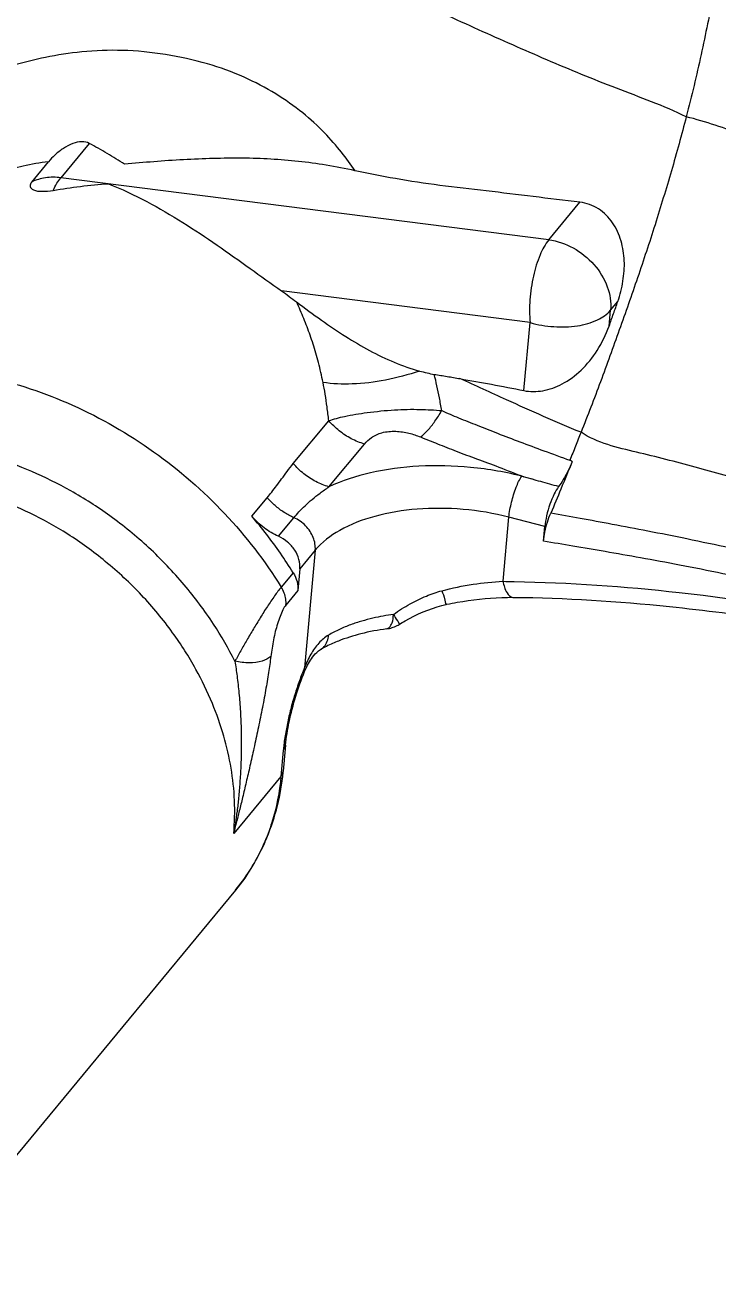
# Model space of a CAD drawing. Header units: inches. Extents: x 179987 to 181505, y -56815 to -55741.
# Drawn here: x 181120.83 to 181127.1, y -56746.95 to -56735.74 of the extents above; entities that cross this region are included whole.
import ezdxf

# ---------------------------------------------------------------- set-up
doc = ezdxf.new("R2010")
doc.units = ezdxf.units.IN
doc.header["$LTSCALE"] = 2
doc.header["$MEASUREMENT"] = 0
doc.layers.get('0').update_dxf_attribs({"linetype": 'CONTINUOUS'})

msp = doc.modelspace()

# ---------------------------------------------------------------- linework, layer by layer
for p, q in [((181121.416, -56736.808), (181121.16, -56737.119)), ((181120.896, -56737.158), (181121.048, -56736.974)), ((181125.57, -56737.68), (181121.16, -56737.119)), ((181125.57, -56737.68), (181125.851, -56737.34)), ((181125.401, -56738.428), (181123.155, -56738.142)), ((181126.115, -56738.459), (181126.128, -56738.316)), ((181126.128, -56738.316), (181126.194, -56738.237)), ((181125.345, -56739.043), (181125.401, -56738.428)), ((181123.26, -56739.703), (181123.581, -56739.315)), ((181123.583, -56739.913), (181123.904, -56739.526)), ((181125.326, -56739.816), (181125.416, -56739.842)), ((181122.886, -56740.179), (181123.025, -56740.011)), ((181123.127, -56740.36), (181123.266, -56740.192)), ((181125.156, -56740.767), (181125.209, -56740.187)), ((181125.534, -56740.271), (181125.209, -56740.187)), ((181125.522, -56740.404), (181125.534, -56740.271)), ((181123.459, -56740.485), (181123.319, -56740.654)), ((181123.459, -56740.485), (181123.362, -56741.549)), ((181123.259, -56740.689), (181123.151, -56740.819)), ((181123.319, -56740.654), (181123.302, -56740.851)), ((181123.302, -56740.851), (181123.194, -56740.982)), ((181125.248, -56740.912), (181125.248, -56740.912)), ((181123.506, -56741.385), (181123.506, -56741.385)), ((181123.363, -56741.582), (181123.362, -56741.549)), ((181123.363, -56741.582), (181123.363, -56741.582)), ((181123.191, -56742.247), (181123.17, -56742.482)), ((181123.191, -56742.247), (181123.17, -56742.296)), ((181123.17, -56742.296), (181123.149, -56742.531)), ((181123.17, -56742.482), (181123.149, -56742.531)), ((181123.149, -56742.531), (181122.722, -56743.047)), ((181122.737, -56743.56), (181119.936, -56746.949))]:
    msp.add_line(p, q)
for points, start_tangent, end_tangent in [([(181126.286, -56732.957), (181126.875, -56733.263), (181127.506, -56733.59), (181128.181, -56733.939), (181128.905, -56734.311), (181129.68, -56734.709), (181130.512, -56735.138), (181131.404, -56735.599), (181132.36, -56736.099), (181133.385, -56736.641)], (0.886204, -0.463295), (0.882195, -0.470885)), ([(181126.812, -56736.567), (181126.499, -56736.432), (181126.181, -56736.31), (181125.865, -56736.184), (181125.553, -56736.053), (181124.935, -56735.781), (181124.322, -56735.496), (181123.723, -56735.198), (181123.126, -56734.888), (181122.528, -56734.572), (181121.93, -56734.247), (181121.348, -56733.92)], (-0.900938, 0.433948), (-0.867214, 0.497935)), ([(181127.101, -56735.225), (181127.059, -56735.453), (181127.005, -56735.728), (181126.946, -56736.006), (181126.883, -56736.285), (181126.812, -56736.567)], (-0.176154, -0.984363), (-0.255491, -0.966811)), ([(181123.819, -56737.055), (181123.696, -56736.889), (181123.543, -56736.714), (181123.346, -56736.533), (181123.102, -56736.361), (181122.816, -56736.21), (181122.484, -56736.089), (181122.106, -56736.005), (181121.716, -56735.968), (181121.349, -56735.981), (181121.02, -56736.031), (181120.731, -56736.102), (181120.474, -56736.189), (181120.242, -56736.29), (181120.033, -56736.399), (181119.842, -56736.514), (181119.663, -56736.633), (181119.497, -56736.754), (181119.346, -56736.876), (181119.21, -56736.996), (181119.089, -56737.113), (181118.982, -56737.223), (181118.889, -56737.325)], (-0.561374, 0.827562), (-0.671435, -0.741063)), ([(181126.812, -56736.567), (181126.747, -56736.812), (181126.678, -56737.057), (181126.605, -56737.3), (181126.53, -56737.543), (181126.452, -56737.784), (181126.372, -56738.023), (181126.29, -56738.26), (181126.207, -56738.495), (181126.122, -56738.73), (181126.037, -56738.963), (181125.95, -56739.193), (181125.861, -56739.42)], (-0.248582, -0.968611), (-0.370242, -0.928935)), ([(181132.009, -56738.019), (181131.533, -56737.896), (181130.997, -56737.76), (181130.472, -56737.625), (181129.949, -56737.489), (181129.423, -56737.351), (181128.898, -56737.208), (181128.373, -56737.058), (181127.852, -56736.9), (181127.592, -56736.816), (181127.333, -56736.73), (181127.074, -56736.644), (181126.812, -56736.567)], (-0.966438, 0.2569), (-0.968814, 0.24779)), ([(181121.416, -56736.808), (181121.35, -56736.793), (181121.268, -56736.809), (181121.182, -56736.854), (181121.106, -56736.914), (181121.048, -56736.974)], (-0.881655, 0.471894), (-0.636985, -0.770877)), ([(181121.735, -56736.996), (181121.578, -56736.899), (181121.416, -56736.808)], (-0.83996, 0.542648), (-0.881655, 0.471894)), ([(181121.048, -56736.974), (181120.819, -56737.013), (181120.616, -56737.067), (181120.437, -56737.131), (181120.274, -56737.203), (181120.126, -56737.279), (181119.99, -56737.359), (181119.862, -56737.444), (181119.74, -56737.531), (181119.627, -56737.62), (181119.522, -56737.709), (181119.426, -56737.795), (181119.34, -56737.877), (181119.264, -56737.953)], (-0.992858, -0.1193), (-0.69943, -0.714701)), ([(181123.819, -56737.055), (181123.557, -56737.005), (181123.306, -56736.971), (181123.057, -56736.951), (181122.802, -56736.942), (181122.537, -56736.945), (181122.268, -56736.956), (181121.999, -56736.974), (181121.735, -56736.996)], (-0.976622, 0.214963), (-0.99564, -0.093283)), ([(181125.851, -56737.34), (181125.429, -56737.289), (181125.005, -56737.238), (181124.584, -56737.188), (181124.183, -56737.127), (181123.819, -56737.055)], (-0.993555, 0.11335), (-0.976622, 0.214963)), ([(181120.896, -56737.158), (181120.881, -56737.197), (181120.911, -56737.227), (181120.987, -56737.241), (181121.091, -56737.233)], (-0.636984, -0.770877), (0.985436, 0.170045)), ([(181121.16, -56737.119), (181121.02, -56737.119), (181120.896, -56737.158)], (-0.992005, 0.126201), (-0.89567, -0.444719)), ([(181121.091, -56737.233), (181121.124, -56737.169), (181121.16, -56737.119)], (0.418125, 0.908389), (0.636985, 0.770877)), ([(181121.091, -56737.233), (181121.336, -56737.197), (181121.589, -56737.173)], (0.985436, 0.170045), (0.997857, 0.065426)), ([(181121.589, -56737.173), (181121.937, -56737.335), (181122.263, -56737.524), (181122.571, -56737.727), (181122.87, -56737.939), (181123.155, -56738.142)], (0.929085, -0.369865), (0.818526, -0.574469)), ([(181126.194, -56738.237), (181126.24, -56738.053), (181126.252, -56737.869), (181126.223, -56737.691), (181126.146, -56737.525), (181126.018, -56737.4), (181125.851, -56737.34)], (0.331154, 0.943577), (-0.993555, 0.11335)), ([(181125.57, -56737.68), (181125.491, -56737.816), (181125.431, -56738.007), (181125.399, -56738.222), (181125.401, -56738.428)], (-0.636985, -0.770877), (0.09556, -0.995424)), ([(181125.57, -56737.68), (181125.79, -56737.753), (181125.978, -56737.904), (181126.098, -56738.104), (181126.128, -56738.316)], (0.992005, -0.126201), (-0.090624, -0.995885)), ([(181123.155, -56738.142), (181123.222, -56738.191), (181123.289, -56738.24)], (0.818526, -0.574469), (0.79609, -0.605179)), ([(181123.529, -56738.969), (181123.51, -56738.878), (181123.488, -56738.79), (181123.464, -56738.704), (181123.439, -56738.622), (181123.413, -56738.543), (181123.385, -56738.466), (181123.355, -56738.392), (181123.324, -56738.317), (181123.289, -56738.24)], (-0.193873, 0.981027), (-0.423096, 0.906085)), ([(181123.289, -56738.24), (181123.516, -56738.407), (181123.734, -56738.553), (181123.95, -56738.68), (181124.172, -56738.787), (181124.401, -56738.866)], (0.79609, -0.605179), (0.965788, -0.259334)), ([(181125.401, -56738.428), (181125.614, -56738.465), (181125.829, -56738.457), (181126.01, -56738.403), (181126.128, -56738.316)], (0.960246, -0.279157), (0.636985, 0.770877)), ([(181126.115, -56738.459), (181126.155, -56738.347), (181126.194, -56738.237)], (0.335746, 0.941953), (0.331154, 0.943577)), ([(181125.345, -56739.043), (181125.515, -56739.044), (181125.69, -56738.983), (181125.861, -56738.859), (181126.007, -56738.68), (181126.115, -56738.459)], (0.980244, -0.19779), (0.335746, 0.941953)), ([(181117.798, -56739.7), (181117.818, -56739.676), (181118.332, -56739.232), (181118.974, -56738.948), (181119.707, -56738.841), (181120.487, -56738.918), (181121.266, -56739.175), (181121.998, -56739.596), (181122.64, -56740.155), (181123.151, -56740.819)], (0.636905, 0.770942), (0.527126, -0.849787)), ([(181124.401, -56738.866), (181124.093, -56738.948), (181123.794, -56738.983), (181123.529, -56738.969)], (-0.947675, -0.319236), (-0.98772, 0.156235)), ([(181124.401, -56738.866), (181124.469, -56738.883), (181124.535, -56738.896)], (0.965781, -0.25936), (0.9871, -0.160105)), ([(181124.535, -56738.896), (181124.651, -56738.915), (181124.767, -56738.935)], (0.9871, -0.160105), (0.985112, -0.171914)), ([(181124.602, -56739.224), (181124.581, -56739.108), (181124.559, -56738.999), (181124.535, -56738.896)], (-0.16198, 0.986794), (-0.236548, 0.97162)), ([(181123.581, -56739.315), (181123.566, -56739.191), (181123.549, -56739.076), (181123.529, -56738.969)], (-0.100877, 0.994899), (-0.193925, 0.981016)), ([(181124.767, -56738.935), (181125.051, -56738.986), (181125.345, -56739.043)], (0.985105, -0.171953), (0.980244, -0.19779)), ([(181125.861, -56739.42), (181125.522, -56739.276), (181125.187, -56739.126), (181124.977, -56739.03), (181124.767, -56738.935)], (-0.926752, 0.375673), (-0.911526, 0.411242)), ([(181123.581, -56739.315), (181123.723, -56739.276), (181123.928, -56739.242), (181124.175, -56739.217), (181124.407, -56739.213), (181124.602, -56739.224)], (0.955083, 0.29634), (0.995566, -0.094061)), ([(181124.41, -56739.462), (181124.476, -56739.401), (181124.541, -56739.32), (181124.602, -56739.224)], (0.790902, 0.611943), (0.489185, 0.87218)), ([(181124.602, -56739.224), (181124.754, -56739.289), (181124.921, -56739.356), (181125.106, -56739.429), (181125.308, -56739.506), (181125.525, -56739.587), (181125.76, -56739.672)], (0.916056, -0.401051), (0.940752, -0.339095)), ([(181123.904, -56739.526), (181123.785, -56739.478), (181123.675, -56739.406), (181123.581, -56739.315)], (-0.960271, 0.279069), (-0.652507, 0.757783)), ([(181123.904, -56739.526), (181123.966, -56739.468), (181124.062, -56739.424), (181124.186, -56739.411), (181124.306, -56739.428), (181124.41, -56739.462)], (0.636734, 0.771083), (0.92581, -0.37799)), ([(181125.861, -56739.42), (181125.811, -56739.546), (181125.76, -56739.672)], (-0.367822, -0.929896), (-0.379989, -0.924991)), ([(181132.12, -56741.456), (181131.866, -56741.351), (181131.605, -56741.261), (181131.343, -56741.172), (181131.082, -56741.083), (181130.559, -56740.905), (181130.036, -56740.727), (181129.513, -56740.551), (181128.989, -56740.378), (181128.466, -56740.204), (181127.942, -56740.037), (181127.417, -56739.88), (181127.154, -56739.806), (181126.892, -56739.735), (181126.628, -56739.665), (181126.364, -56739.6), (181126.102, -56739.531), (181125.861, -56739.42)], (-0.905116, 0.425164), (-0.834892, 0.550414)), ([(181122.733, -56741.49), (181122.539, -56741.153), (181122.275, -56740.8), (181121.953, -56740.462), (181121.603, -56740.176), (181121.249, -56739.949), (181120.896, -56739.775), (181120.54, -56739.644), (181120.169, -56739.555), (181119.787, -56739.511), (181119.405, -56739.519), (181119.029, -56739.583), (181118.65, -56739.715), (181118.273, -56739.938), (181118.137, -56740.05)], (-0.448475, 0.893795), (-0.742507, -0.669838)), ([(181124.41, -56739.462), (181124.565, -56739.524), (181124.733, -56739.59), (181124.917, -56739.66), (181125.117, -56739.734), (181125.345, -56739.822)], (0.925847, -0.3779), (0.941156, -0.337971)), ([(181125.782, -56739.685), (181125.767, -56739.676), (181125.76, -56739.672)], (-0.853073, 0.521791), (-0.859812, 0.51061)), ([(181123.025, -56740.011), (181123.066, -56739.96), (181123.109, -56739.903), (181123.155, -56739.841), (181123.205, -56739.774), (181123.26, -56739.703)], (0.637063, 0.770812), (0.636925, 0.770926)), ([(181123.583, -56739.913), (181123.465, -56739.866), (181123.355, -56739.794), (181123.26, -56739.703)], (-0.960246, 0.279157), (-0.652578, 0.757722)), ([(181125.345, -56739.822), (181124.863, -56739.737), (181124.396, -56739.727), (181123.958, -56739.787), (181123.583, -56739.913)], (-0.968215, 0.25012), (-0.905002, -0.425407)), ([(181125.781, -56739.685), (181125.679, -56739.933), (181125.588, -56740.15)], (-0.379586, -0.925156), (-0.389665, -0.920957)), ([(181125.782, -56739.685), (181125.742, -56739.772), (181125.701, -56739.848), (181125.659, -56739.911)], (-0.38225, -0.924059), (-0.605607, -0.795764)), ([(181122.722, -56743.047), (181122.729, -56742.748), (181122.698, -56742.456), (181122.632, -56742.166), (181122.529, -56741.872), (181122.38, -56741.563), (181122.17, -56741.232), (181121.889, -56740.892), (181121.561, -56740.587), (181121.222, -56740.341), (181120.882, -56740.152), (181120.542, -56740.01), (181120.19, -56739.909), (181119.824, -56739.852), (181119.456, -56739.845), (181119.093, -56739.893), (181118.729, -56740.006), (181118.365, -56740.206), (181118.027, -56740.515), (181118.017, -56740.528)], (0.090624, 0.995885), (-0.6373, -0.770616)), ([(181125.209, -56740.187), (181125.233, -56740.052), (181125.275, -56739.917), (181125.326, -56739.816)], (0.090623, 0.995885), (0.585366, 0.810769)), ([(181125.66, -56739.91), (181125.578, -56739.889), (181125.497, -56739.866), (181125.416, -56739.842)], (-0.971773, 0.235919), (-0.947764, 0.318974)), ([(181123.266, -56740.192), (181123.178, -56740.144), (181123.096, -56740.083), (181123.025, -56740.011)], (-0.91182, 0.41059), (-0.649917, 0.760005)), ([(181123.266, -56740.192), (181123.312, -56740.139), (181123.367, -56740.084), (181123.43, -56740.027), (181123.502, -56739.97), (181123.583, -56739.913)], (0.637028, 0.770841), (0.842621, 0.538506)), ([(181125.659, -56739.911), (181125.619, -56739.977), (181125.58, -56740.071), (181125.55, -56740.174), (181125.534, -56740.271)], (-0.618523, -0.785767), (-0.090624, -0.995885)), ([(181125.209, -56740.187), (181124.795, -56740.117), (181124.379, -56740.115), (181123.996, -56740.18), (181123.68, -56740.307), (181123.459, -56740.485)], (-0.968215, 0.25012), (-0.636985, -0.770877)), ([(181123.259, -56740.689), (181123.144, -56740.514), (181123.02, -56740.344), (181122.886, -56740.179)], (-0.527126, 0.849787), (-0.649917, 0.760005)), ([(181123.127, -56740.36), (181122.997, -56740.284), (181122.886, -56740.179)], (-0.91182, 0.410589), (-0.649917, 0.760005)), ([(181123.459, -56740.485), (181123.441, -56740.372), (181123.372, -56740.266), (181123.266, -56740.192)], (0.090624, 0.995885), (-0.91182, 0.410589)), ([(181125.522, -56740.404), (181125.534, -56740.322), (181125.557, -56740.233), (181125.588, -56740.15)], (0.090624, 0.995885), (0.389037, 0.921222)), ([(181130.824, -56741.255), (181130.325, -56741.146), (181129.881, -56741.048), (181129.475, -56740.961), (181129.068, -56740.874), (181128.622, -56740.778), (181128.136, -56740.669), (181127.651, -56740.561), (181127.21, -56740.467), (181126.818, -56740.384), (181126.464, -56740.313), (181126.144, -56740.252), (181125.853, -56740.198), (181125.588, -56740.15)], (-0.976868, 0.213845), (-0.984679, 0.174374)), ([(181123.319, -56740.654), (181123.311, -56740.569), (181123.273, -56740.485), (181123.208, -56740.412), (181123.127, -56740.36)], (0.090624, 0.995885), (-0.91182, 0.410589)), ([(181130.281, -56741.372), (181129.834, -56741.274), (181129.426, -56741.186), (181129.015, -56741.1), (181128.562, -56741.004), (181128.068, -56740.895), (181127.583, -56740.789), (181127.142, -56740.698), (181126.751, -56740.62), (181126.399, -56740.555), (181126.079, -56740.499), (181125.788, -56740.449), (181125.522, -56740.404)], (-0.977108, 0.212746), (-0.986145, 0.165886)), ([(181123.259, -56740.689), (181123.294, -56740.77), (181123.302, -56740.851)], (0.527126, -0.849787), (-0.090624, -0.995885)), ([(181124.604, -56740.852), (181124.885, -56740.794)], (0.967708, 0.252075), (0.988314, 0.152431)), ([(181124.885, -56740.794), (181125.156, -56740.767)], (0.988314, 0.152431), (0.999221, 0.039456)), ([(181125.156, -56740.767), (181125.193, -56740.871), (181125.245, -56740.912), (181125.248, -56740.912)], (0.197855, -0.980231), (0.999062, 0.043292)), ([(181125.156, -56740.767), (181125.257, -56740.769)], (0.999959, -0.009009), (0.999862, -0.016616)), ([(181125.257, -56740.769), (181126.747, -56740.868), (181128.483, -56741.129), (181130.334, -56741.505)], (0.999862, -0.016616), (0.977403, -0.211383)), ([(181123.151, -56740.819), (181123.092, -56740.897), (181123.026, -56740.994), (181122.962, -56741.096), (181122.9, -56741.198), (181122.84, -56741.299), (181122.785, -56741.397), (181122.733, -56741.49)], (-0.631828, -0.775109), (-0.479961, -0.87729)), ([(181123.194, -56740.982), (181123.192, -56740.928), (181123.178, -56740.873), (181123.151, -56740.819)], (0.090724, 0.995876), (-0.527249, 0.849711)), ([(181124.316, -56740.971), (181124.463, -56740.9)], (0.87214, 0.489256), (0.926082, 0.377323)), ([(181124.463, -56740.9), (181124.604, -56740.852)], (0.926082, 0.377323), (0.967731, 0.251987)), ([(181124.604, -56740.852), (181124.63, -56740.939), (181124.647, -56740.975), (181124.648, -56740.974)], (0.254185, -0.967156), (0.616733, 0.787173)), ([(181124.742, -56740.957), (181125.145, -56740.913)], (0.984151, 0.177331), (0.999434, 0.033637)), ([(181125.145, -56740.913), (181125.248, -56740.912)], (0.999434, 0.033637), (0.999963, -0.008634)), ([(181125.248, -56740.912), (181126.66, -56740.995), (181128.563, -56741.276), (181130.309, -56741.63)], (0.99996, -0.008902), (0.977485, -0.211004)), ([(181123.194, -56740.982), (181123.167, -56741.024), (181123.141, -56741.084), (181123.118, -56741.151), (181123.098, -56741.222), (181123.082, -56741.295), (181123.068, -56741.371), (181123.057, -56741.446)], (-0.636264, -0.771472), (-0.12529, -0.99212)), ([(181124.166, -56741.067), (181124.316, -56740.971)], (0.810506, 0.58573), (0.87214, 0.489256)), ([(181124.271, -56741.124), (181124.604, -56740.986), (181124.649, -56740.975)], (0.866281, 0.499556), (0.978614, 0.205705)), ([(181124.649, -56740.975), (181124.742, -56740.957)], (0.978384, 0.206798), (0.984151, 0.177331)), ([(181123.88, -56741.127), (181123.779, -56741.16)], (-0.959194, -0.282748), (-0.937969, -0.346718)), ([(181123.979, -56741.101), (181123.88, -56741.127)], (-0.973866, -0.227123), (-0.959194, -0.282748)), ([(181124.074, -56741.081), (181123.979, -56741.101)], (-0.983993, -0.17821), (-0.973866, -0.227123)), ([(181124.166, -56741.067), (181124.074, -56741.081)], (-0.990892, -0.134659), (-0.983993, -0.17821)), ([(181124.106, -56741.196), (181124.143, -56741.164), (181124.154, -56741.142)], (0.96568, 0.259736), (0.351356, 0.936242)), ([(181124.154, -56741.142), (181124.166, -56741.067)], (0.351356, 0.936242), (0.090624, 0.995885)), ([(181124.166, -56741.067), (181124.201, -56741.125), (181124.214, -56741.152)], (0.514652, -0.857399), (-0.475855, -0.879524)), ([(181124.217, -56741.157), (181124.271, -56741.124)], (0.846331, 0.532658), (0.866281, 0.499556)), ([(181123.579, -56741.254), (181123.492, -56741.326), (181123.419, -56741.427)], (-0.861394, -0.507937), (-0.497345, -0.867553)), ([(181123.506, -56741.385), (181123.54, -56741.357), (181123.579, -56741.254)], (0.863867, 0.50372), (0.090616, 0.995886)), ([(181123.779, -56741.16), (181123.678, -56741.202), (181123.579, -56741.254)], (-0.937969, -0.346718), (-0.86152, -0.507724)), ([(181123.871, -56741.242), (181123.669, -56741.307)], (-0.969383, -0.245554), (-0.929489, -0.368851)), ([(181124.106, -56741.197), (181123.871, -56741.242)], (-0.990892, -0.134661), (-0.969383, -0.245554)), ([(181124.106, -56741.197), (181124.153, -56741.186), (181124.198, -56741.168), (181124.217, -56741.157)], (0.990892, 0.134661), (0.84635, 0.532628)), ([(181123.616, -56741.329), (181123.506, -56741.385)], (-0.912828, -0.408344), (-0.86152, -0.507723)), ([(181123.669, -56741.307), (181123.616, -56741.329)], (-0.929489, -0.368851), (-0.912828, -0.408344)), ([(181123.057, -56741.446), (181123.037, -56741.591), (181123.01, -56741.754), (181122.977, -56741.93), (181122.941, -56742.108), (181122.904, -56742.277), (181122.869, -56742.436), (181122.834, -56742.584), (181122.802, -56742.72), (181122.772, -56742.843), (181122.745, -56742.952), (181122.722, -56743.047)], (-0.125297, -0.992119), (-0.236677, -0.971588)), ([(181123.057, -56741.446), (181122.98, -56741.488), (181122.863, -56741.504), (181122.733, -56741.49)], (-0.696205, -0.717843), (-0.977109, 0.212739)), ([(181123.419, -56741.427), (181123.362, -56741.549)], (-0.497345, -0.867553), (-0.359856, -0.933008)), ([(181123.363, -56741.582), (181123.374, -56741.557), (181123.445, -56741.439)], (0.386046, 0.922479), (0.643486, 0.765458)), ([(181123.445, -56741.439), (181123.506, -56741.385)], (0.643486, 0.765458), (0.861547, 0.507677)), ([(181122.733, -56741.49), (181122.752, -56741.624), (181122.769, -56741.777), (181122.782, -56741.945), (181122.789, -56742.118), (181122.79, -56742.283), (181122.786, -56742.44), (181122.777, -56742.587), (181122.766, -56742.723), (181122.752, -56742.845), (181122.737, -56742.953), (181122.722, -56743.047)], (0.158376, -0.987379), (-0.166172, -0.986097)), ([(181123.283, -56741.805), (181123.363, -56741.582)], (0.292956, 0.956126), (0.385968, 0.922512)), ([(181123.362, -56741.549), (181123.316, -56741.667)], (-0.385968, -0.922512), (-0.339451, -0.940624)), ([(181123.316, -56741.667), (181123.274, -56741.792), (181123.237, -56741.922)], (-0.339451, -0.940624), (-0.249634, -0.96834)), ([(181123.223, -56742.04), (181123.283, -56741.805)], (0.200152, 0.979765), (0.292956, 0.956126)), ([(181123.237, -56741.922), (181123.207, -56742.053), (181123.184, -56742.18)], (-0.249634, -0.96834), (-0.149567, -0.988752)), ([(181123.191, -56742.247), (181123.223, -56742.04)], (0.090624, 0.995885), (0.200152, 0.979765)), ([(181123.175, -56742.245), (181123.17, -56742.296)], (-0.118199, -0.99299), (-0.090624, -0.995885)), ([(181123.184, -56742.18), (181123.175, -56742.245)], (-0.149567, -0.988752), (-0.118199, -0.99299)), ([(181123.165, -56742.534), (181123.17, -56742.482)], (0.115023, 0.993363), (0.090624, 0.995885)), ([(181123.149, -56742.531), (181123.067, -56742.947), (181122.896, -56743.332), (181122.737, -56743.56)], (-0.090624, -0.995885), (-0.636107, -0.771601)), ([(181123.007, -56743.12), (181123.165, -56742.534)], (0.403121, 0.915147), (0.115023, 0.993363)), ([(181122.97, -56743.199), (181123.004, -56743.128), (181123.007, -56743.12)], (0.4448, 0.89563), (0.403121, 0.915147)), ([(181122.737, -56743.56), (181122.97, -56743.199)], (0.635838, 0.771822), (0.4448, 0.89563))]:
    msp.add_spline(points, degree=3, dxfattribs=dict(start_tangent=start_tangent, end_tangent=end_tangent))

doc.saveas('drawing.dxf')
